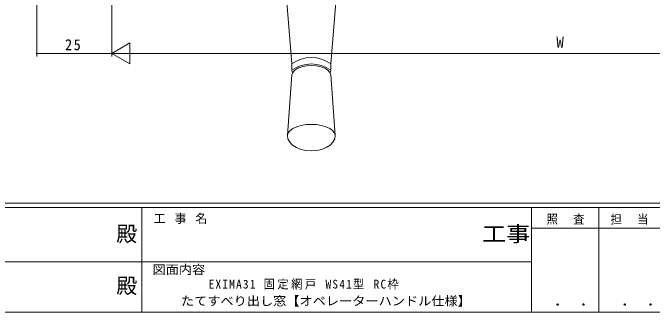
# Model space of a CAD drawing. Units: millimetres on the paper. Extents: x -420 to 373, y -297 to 267.
# Drawn here: x -75.7 to 137.8, y -297 to -197.1 of the extents above; entities that cross this region are included whole.
import ezdxf
from ezdxf.enums import TextEntityAlignment as Align

# ---------------------------------------------------------------- set-up
doc = ezdxf.new("R2010")
doc.units = ezdxf.units.MM
for name, color, linetype, lineweight in [('0-1_YKK_ZWAK', 7, 'Continuous', 9), ('0-6_YKK_13', 4, 'Continuous', 9), ('0-7_YKK_D', 6, 'Continuous', 9)]:
    doc.layers.add(name, color=color, linetype=linetype, lineweight=lineweight)
doc.layers.add('0-2_USER1', color=3, linetype='Continuous')
doc.styles.add('ＭＳ ゴシック', font='')
doc.styles.get('ＭＳ ゴシック').set_extended_font_data('MS Gothic')

msp = doc.modelspace()

# ---------------------------------------------------------------- linework, layer by layer
at = {"layer": '0-1_YKK_ZWAK'}
for p, q in [((352.3, -260.6), (-417.7, -260.6)), ((314.5, -262), (-417.7, -262)), ((-32.7, -262), (-32.7, -297)), ((97.5, -262), (97.5, -297)), ((119.9, -262), (119.9, -297)), ((165.684, -268.999), (97.5, -268.999)), ((-160.1, -280.199), (-31.3, -280.199)), ((-31.3, -280.199), (97.5, -280.199)), ((-417.7, -297), (314.5, -297))]:
    msp.add_line(p, q, dxfattribs=at)
at = {"layer": '0-6_YKK_13'}
for p, q in [((17.455, -214.139), (12.955, -158.094)), ((30.455, -214.139), (34.955, -158.094)), ((17.455, -214.139), (17.455, -216.264)), ((30.455, -214.139), (30.455, -216.264)), ((17.46, -217.762), (15.96, -237.909)), ((17.668, -217.062), (17.455, -216.264)), ((30.241, -217.062), (30.455, -216.264)), ((31.949, -237.909), (30.45, -217.762))]:
    msp.add_line(p, q, dxfattribs=at)
for points in [[(30.45, -217.762), (30.175, -216.946), (29.498, -216.191), (28.461, -215.546), (27.132, -215.053), (25.596, -214.744), (23.955, -214.639), (22.313, -214.744), (20.778, -215.053), (19.449, -215.546), (18.412, -216.191), (17.734, -216.946), (17.46, -217.762)], [(31.949, -237.909), (31.695, -237.098), (31.07, -236.332), (30.104, -235.648), (28.844, -235.078), (27.351, -234.651), (25.694, -234.386), (23.955, -234.297), (22.215, -234.386), (20.559, -234.651), (19.065, -235.078), (17.805, -235.648), (16.84, -236.332), (16.215, -237.098), (15.96, -237.909)], [(15.96, -237.909), (15.956, -237.977), (15.955, -238.045), (16.155, -239.18), (16.747, -240.257), (17.7, -241.223), (18.967, -242.03), (20.484, -242.638), (22.175, -243.015), (23.955, -243.142), (25.735, -243.015), (27.426, -242.638), (28.943, -242.03), (30.209, -241.223), (31.163, -240.257), (31.754, -239.18), (31.955, -238.045)], [(31.955, -238.045), (31.953, -237.977), (31.949, -237.909)]]:
    msp.add_lwpolyline(points, dxfattribs=at)
for centre in [(23.955, -223.013), (23.955, -225.139)]:
    msp.add_arc(centre, 11, 53.77849, 126.22157, dxfattribs=at)
at = {"layer": '0-7_YKK_D'}
for p, q in [((-67.7, -98.852), (-67.7, -211.6)), ((-42.7, -98.852), (-42.7, -211.6)), ((-42.7, -98.852), (-42.7, -211.6)), ((-42.7, -210.6), (-36.638, -207.1)), ((-42.7, -210.6), (-30.576, -210.6)), ((250.3, -210.6), (-35.7, -210.6))]:
    msp.add_line(p, q, dxfattribs=at)
msp.add_lwpolyline([(-67.7, -210.6), (-42.7, -210.6), (-36.638, -214.1), (-36.638, -207.1)], dxfattribs=at)
for start, end in [(0, 180), (180, 0)]:
    msp.add_arc((-67.7, -210.6), 0.106, start, end, dxfattribs=at)

# ---------------------------------------------------------------- texts
at = {"layer": '0-1_YKK_ZWAK', "color": 2, "style": 'ＭＳ ゴシック'}
for p in [(-41.182, -274.956), (-41.182, -292.278)]:
    msp.add_text('殿', height=5.132, dxfattribs=at).set_placement(p, align=Align.BOTTOM_LEFT)
at = {"layer": '0-1_YKK_ZWAK', "color": 2, "style": 'ＭＳ ゴシック', "width": 1.15}
msp.add_text('工事', height=5.132, dxfattribs=at).set_placement((80.931, -274.956), align=Align.BOTTOM_LEFT)
at = {"layer": '0-1_YKK_ZWAK', "style": 'ＭＳ ゴシック', "width": 1.1}
msp.add_text('図面内容', height=2.933, dxfattribs=at).set_placement((-29.083, -285.148), align=Align.BOTTOM_LEFT)
at = {"layer": '0-1_YKK_ZWAK', "color": 3, "style": 'ＭＳ ゴシック', "width": 1.15}
for p in [(101.955, -295.946), (124.355, -295.946)]:
    msp.add_text(' ． ．', height=3.666, dxfattribs=at).set_placement(p, align=Align.BOTTOM_LEFT)
at = {"layer": '0-1_YKK_ZWAK', "char_height": 2.933, "attachment_point": 7, "style": 'ＭＳ ゴシック'}
for s, insert in [('\\T1.16;工\\~事\\~名', (-28.688, -267.533)), ('\\T1.17;\\W0.95;照\\~\\~査', (102.489, -267.78)), ('\\T1.17;\\W0.95;担\\~\\~当', (123.855, -267.78))]:
    msp.add_mtext(s, dxfattribs=dict(at, insert=insert))
at = {"layer": '0-2_USER1', "color": 7, "style": 'ＭＳ ゴシック', "width": 1.1}
msp.add_text('たてすべり出し窓【オペレーターハンドル仕様】', height=2.933, dxfattribs=at).set_placement((-19.603, -295.625), align=Align.BOTTOM_LEFT)
at = {"layer": '0-2_USER1', "color": 7, "insert": (-10.363, -289.449), "char_height": 2.933, "attachment_point": 7, "style": 'ＭＳ ゴシック'}
msp.add_mtext('\\T1.21;\\W0.95;EXIMA31\\~固定網戸\\~WS41型\\~RC枠', dxfattribs=at)
at = {"layer": '0-7_YKK_D', "color": 3, "style": 'ＭＳ ゴシック'}
msp.add_text('W', height=3.666, dxfattribs=at).set_placement((105.765, -209.8), align=Align.BOTTOM_LEFT)
at = {"layer": '0-7_YKK_D', "color": 3, "insert": (-58.282, -209.6), "char_height": 3.666, "attachment_point": 7, "style": 'ＭＳ ゴシック'}
msp.add_mtext('\\T1.21;\\W0.95;25', dxfattribs=at)

doc.saveas('drawing.dxf')
